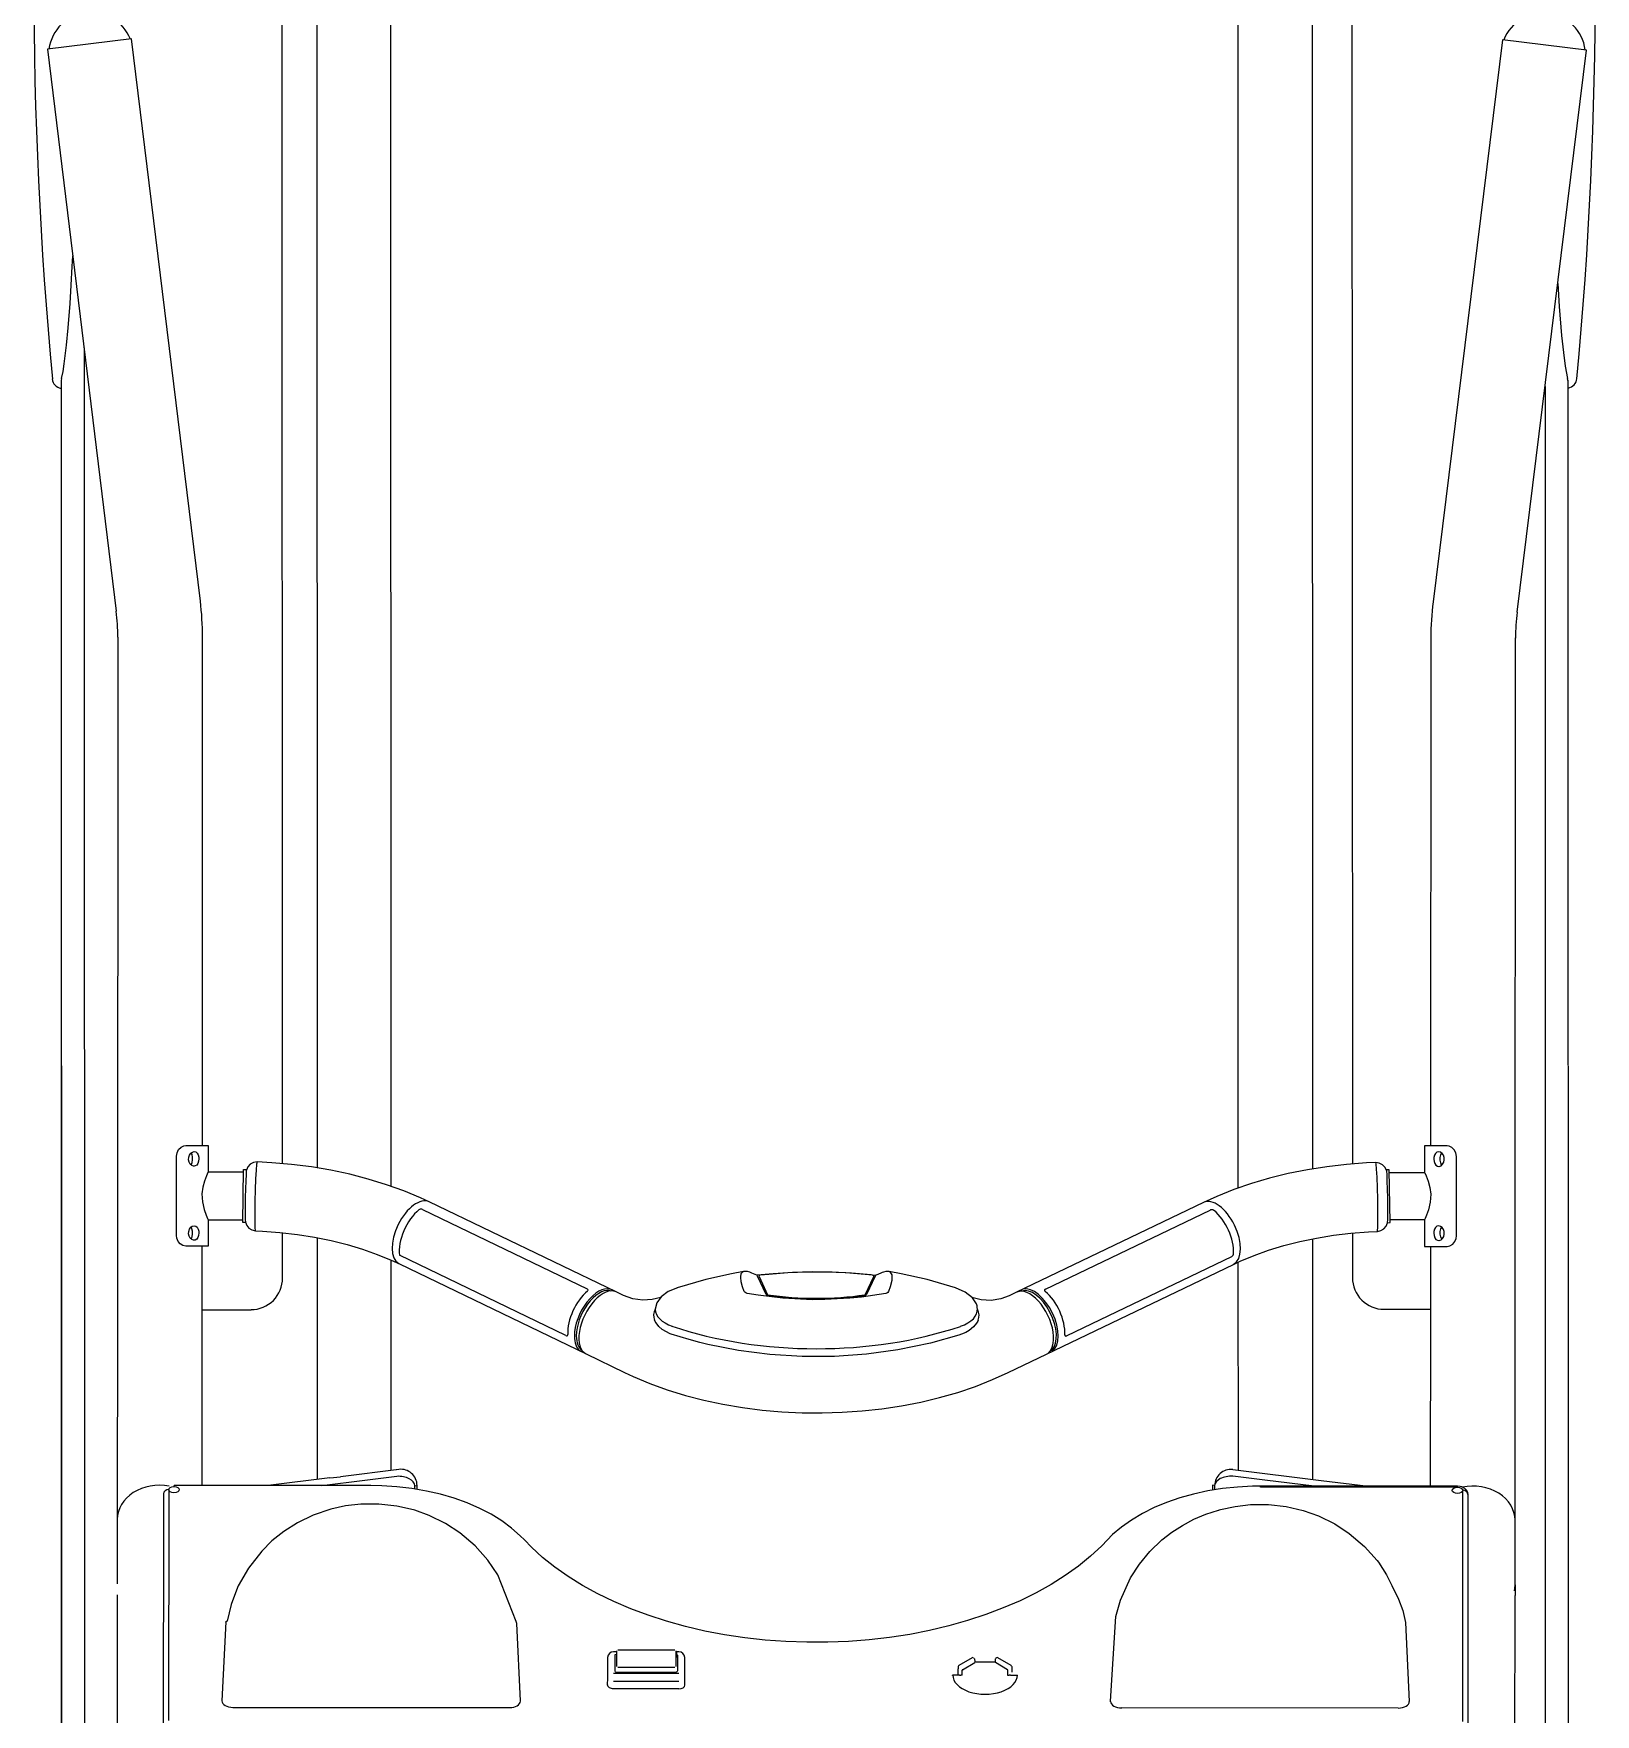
# Model space of a CAD drawing. Header units: millimetres. Extents: x 526420 to 928802, y 401925 to 509768.
# Drawn here: x 893788 to 894725, y 417491 to 418498 of the extents above; entities that cross this region are included whole.
import ezdxf

# ---------------------------------------------------------------- set-up
doc = ezdxf.new("R2010")
doc.units = ezdxf.units.MM
doc.header["$LTSCALE"] = 3000
doc.header["$MEASUREMENT"] = 0
doc.layers.get('0').update_dxf_attribs({"linetype": 'CONTINUOUS'})

msp = doc.modelspace()

# ---------------------------------------------------------------- linework, layer by layer
at = {"color": 0}
for p, q in [((894002.8, 417807.3), (894002.6, 419028.8)), ((894510.8, 417806.3), (894510.6, 419028.9)), ((893958.1, 419012.1), (893958.4, 417818.4)), ((894555, 419012.2), (894555.3, 417817.7)), ((893937.7, 417821), (893937.5, 418770)), ((894578.9, 418770.2), (894579.3, 417820.7)), ((893847.2, 418495.3), (893796.8, 418489.1)), ((893888.4, 418158.2), (893847.2, 418495.3)), ((894669.2, 418494.8), (894627.7, 418157.8)), ((894719.7, 418488.6), (894669.2, 418494.8)), ((893796.8, 418489.1), (893838, 418152.1)), ((894678.1, 418151.6), (894719.7, 418488.6)), ((893811.6, 418358.8), (893812, 418365.3)), ((893811, 418347.7), (893811.6, 418358.8)), ((893810.3, 418336.7), (893811, 418347.7)), ((894702.4, 418348.7), (894703.3, 418334.8)), ((893809.2, 418322.1), (893810.3, 418336.7)), ((894703.3, 418334.8), (894704.7, 418317.4)), ((893808.2, 418311.7), (893809.2, 418322.1)), ((894704.7, 418317.4), (894705.8, 418307.3)), ((893806.8, 418300.5), (893808.2, 418311.7)), ((893818.7, 418310), (893819, 417005.5)), ((894705.8, 418307.3), (894706.9, 418299)), ((893805.2, 418291.6), (893806.1, 418295.8)), ((893806.1, 418295.8), (893806.8, 418300.5)), ((894706.9, 418299), (894708.3, 418291.7)), ((893805.2, 418291.6), (893804.9, 418290.5)), ((893804.9, 418290.5), (893805.2, 417005.5)), ((893804.9, 418290.5), (893804.9, 418289.9)), ((893804.9, 418290.2), (893805.1, 417005.5)), ((894694.8, 418286.8), (894695, 417005.7)), ((894708.5, 418290.7), (894708.3, 418291.7)), ((894708.5, 418290.7), (894708.8, 417005.7)), ((894708.6, 418290.1), (894708.5, 418290.7)), ((894708.9, 417005.7), (894708.6, 418290.4)), ((893838.9, 418136.6), (893838.7, 417730.2)), ((893889.6, 417831.8), (893889.7, 418136.6)), ((894626.3, 418136.1), (894626.2, 417831.6)), ((894676.9, 417729.7), (894677.1, 418136.1)), ((893874.4, 417827.5), (893875.3, 417829.4)), ((893875.3, 417829.4), (893876.8, 417830.8)), ((893876.8, 417830.8), (893878.4, 417831.6)), ((893878.4, 417831.6), (893879.6, 417831.8)), ((893879.6, 417831.8), (893893.1, 417831.8)), ((893893.1, 417831.8), (893893.1, 417815.9)), ((894636, 417831.6), (894622.5, 417831.6)), ((894622.5, 417831.6), (894622.5, 417815.7)), ((894637.2, 417831.5), (894636, 417831.6)), ((894638.9, 417830.6), (894637.2, 417831.5)), ((894640.3, 417829.2), (894638.9, 417830.6)), ((894641.2, 417827.4), (894640.3, 417829.2)), ((893874, 417777.8), (893874.1, 417825.4)), ((893874.1, 417825.4), (893874.4, 417827.5)), ((893881.3, 417823.3), (893881.4, 417824.8)), ((893881.7, 417821.9), (893881.3, 417823.3)), ((893881.4, 417824.8), (893881.8, 417826.1)), ((893882.3, 417820.7), (893881.7, 417821.9)), ((893881.8, 417826.1), (893882.6, 417827.2)), ((893883.3, 417819.9), (893882.3, 417820.7)), ((893882.6, 417827.2), (893883.6, 417827.9)), ((893883.4, 417826.4), (893882.9, 417827.4)), ((893882.9, 417820.3), (893883.5, 417821.6)), ((893882.9, 417820.2), (893882.9, 417820.3)), ((893884.3, 417819.5), (893883.3, 417819.9)), ((893883.7, 417824.8), (893883.4, 417826.4)), ((893883.5, 417821.6), (893883.7, 417823.2)), ((893883.6, 417827.9), (893884.6, 417828.2)), ((893883.7, 417823.2), (893883.7, 417824.8)), ((893884.6, 417819.5), (893884.3, 417819.5)), ((893884.6, 417828.2), (893884.6, 417828.2)), ((893884.6, 417828.2), (893885.6, 417828)), ((893885.3, 417819.6), (893884.6, 417819.5)), ((893886.2, 417820.1), (893885.3, 417819.6)), ((893885.6, 417828), (893886.4, 417827.3)), ((893886.9, 417821.1), (893886.2, 417820.1)), ((893886.4, 417827.3), (893887.1, 417826.2)), ((893887.3, 417822.4), (893886.9, 417821.1)), ((893887.1, 417826.2), (893887.4, 417824.8)), ((893887.5, 417823.8), (893887.3, 417822.4)), ((893887.4, 417824.8), (893887.5, 417823.8)), ((893916.8, 417819.1), (893916, 417817.1)), ((893918.3, 417820.7), (893916.8, 417819.1)), ((893920.3, 417821.7), (893918.3, 417820.7)), ((893922.4, 417822), (893920.3, 417821.7)), ((893922.1, 417820.6), (893921.8, 417817.1)), ((893922.4, 417822), (893922.1, 417820.6)), ((893931.2, 417821.5), (893922.4, 417822)), ((893943.1, 417820.5), (893931.2, 417821.5)), ((893955, 417819), (893943.1, 417820.5)), ((893966.6, 417817), (893955, 417819)), ((894564, 417819.1), (894552.3, 417817.2)), ((894575.8, 417820.5), (894564, 417819.1)), ((894587.8, 417821.4), (894575.8, 417820.5)), ((894593.3, 417821.6), (894587.8, 417821.4)), ((894595.4, 417821.3), (894593.3, 417821.6)), ((894593.5, 417820.8), (894593.3, 417821.6)), ((894593.8, 417817.7), (894593.5, 417820.8)), ((894597.4, 417820.3), (894595.4, 417821.3)), ((894598.9, 417818.7), (894597.4, 417820.3)), ((894599.7, 417816.8), (894598.9, 417818.7)), ((894628.2, 417824.7), (894628.1, 417823.7)), ((894628.1, 417823.7), (894628.3, 417822.2)), ((894628.6, 417826), (894628.2, 417824.7)), ((894628.3, 417822.2), (894628.7, 417821)), ((894629.2, 417827.1), (894628.6, 417826)), ((894628.7, 417821), (894629.4, 417820)), ((894630, 417827.8), (894629.2, 417827.1)), ((894629.4, 417820), (894630.3, 417819.4)), ((894631, 417828), (894630, 417827.8)), ((894630.3, 417819.4), (894631, 417819.3)), ((894632.1, 417827.8), (894631, 417828)), ((894631, 417828), (894631, 417828)), ((894631, 417819.3), (894631.3, 417819.3)), ((894631.3, 417819.3), (894632.4, 417819.7)), ((894631.9, 417824.7), (894632.3, 417826.2)), ((894631.9, 417823.1), (894631.9, 417824.7)), ((894632.2, 417821.4), (894631.9, 417823.1)), ((894633, 417827.1), (894632.1, 417827.8)), ((894632.7, 417820.1), (894632.2, 417821.4)), ((894632.3, 417826.2), (894632.8, 417827.3)), ((894632.4, 417819.7), (894633.3, 417820.6)), ((894632.8, 417820.1), (894632.7, 417820.1)), ((894633.8, 417826), (894633, 417827.1)), ((894633.3, 417820.6), (894634, 417821.8)), ((894634.2, 417824.6), (894633.8, 417826)), ((894634, 417821.8), (894634.3, 417823.2)), ((894634.3, 417823.2), (894634.2, 417824.6)), ((894641.6, 417825.3), (894641.2, 417827.4)), ((894641.6, 417777.6), (894641.6, 417825.3)), ((893890.9, 417810.5), (893889.9, 417806.9)), ((893892.1, 417813.7), (893890.9, 417810.5)), ((893892.9, 417815.6), (893892.1, 417813.7)), ((893893.1, 417815.9), (893892.9, 417815.6)), ((893914.3, 417815.9), (893893.1, 417815.9)), ((893913.8, 417785.7), (893914.3, 417817.4)), ((893914.3, 417817.4), (893916, 417817.4)), ((893915.6, 417810.7), (893915.4, 417805.9)), ((893915.8, 417814.4), (893915.6, 417810.7)), ((893915.9, 417816.8), (893915.8, 417814.4)), ((893916, 417817.4), (893915.9, 417816.8)), ((893921.5, 417811.8), (893921.3, 417805.3)), ((893921.8, 417817.1), (893921.5, 417811.8)), ((893978, 417814.6), (893966.6, 417817)), ((893989.1, 417811.7), (893978, 417814.6)), ((894000, 417808.3), (893989.1, 417811.7)), ((894518.7, 417809), (894508.1, 417805.4)), ((894529.6, 417812.2), (894518.7, 417809)), ((894540.8, 417815), (894529.6, 417812.2)), ((894552.3, 417817.2), (894540.8, 417815)), ((894594.1, 417812.8), (894593.8, 417817.7)), ((894594.3, 417806.5), (894594.1, 417812.8)), ((894601.3, 417817.3), (894599.6, 417817.3)), ((894599.6, 417817.3), (894599.7, 417816.6)), ((894599.7, 417816.6), (894599.9, 417814.3)), ((894599.9, 417814.3), (894600, 417810.5)), ((894600, 417810.5), (894600.2, 417805.7)), ((894601.9, 417785.6), (894601.3, 417817.3)), ((894601.3, 417815.7), (894622.5, 417815.7)), ((894622.5, 417815.7), (894622.7, 417815.4)), ((894622.7, 417815.4), (894623.5, 417813.6)), ((894623.5, 417813.6), (894624.8, 417810.4)), ((894624.8, 417810.4), (894625.8, 417806.7)), ((893889.9, 417806.9), (893889.3, 417802.8)), ((893889.3, 417802.8), (893889.6, 417798)), ((893915.4, 417805.9), (893915.3, 417800.6)), ((893915.3, 417800.6), (893915.3, 417795.4)), ((893921.3, 417805.3), (893921.1, 417798.4)), ((894010.4, 417804.6), (894000, 417808.3)), ((894020.5, 417800.4), (894010.4, 417804.6)), ((894025.7, 417798), (894020.5, 417800.4)), ((894497.9, 417801.3), (894490, 417797.7)), ((894508.1, 417805.4), (894497.9, 417801.3)), ((894594.5, 417799.6), (894594.3, 417806.5)), ((894594.6, 417792.9), (894594.5, 417799.6)), ((894600.2, 417805.7), (894600.3, 417800.4)), ((894600.3, 417800.4), (894600.4, 417795.2)), ((894625.8, 417806.7), (894626.3, 417802.6)), ((894626.3, 417802.6), (894626, 417797.9)), ((893889.6, 417798), (893890.6, 417793.5)), ((893890.6, 417793.5), (893891.8, 417790.1)), ((893891.8, 417790.1), (893892.7, 417788.1)), ((893915.3, 417795.4), (893915.3, 417790.9)), ((893915.3, 417790.9), (893915.3, 417787.6)), ((893921.1, 417798.4), (893921, 417791.8)), ((893921, 417791.8), (893921, 417786.3)), ((894019.8, 417793.4), (894019.4, 417793.2)), ((894020.2, 417793.6), (894019.8, 417793.4)), ((894020.8, 417793.6), (894020.2, 417793.6)), ((894021.3, 417793.6), (894020.8, 417793.6)), ((894021.7, 417793.4), (894021.3, 417793.6)), ((894021.7, 417793.4), (894120.4, 417745.9)), ((894137.7, 417744), (894025.7, 417798)), ((894490, 417797.7), (894377.9, 417743.8)), ((894395.3, 417745.7), (894494, 417793.1)), ((894494.2, 417793.2), (894494, 417793.1)), ((894494.7, 417793.3), (894494.2, 417793.2)), ((894495.3, 417793.3), (894494.7, 417793.3)), ((894495.8, 417793.2), (894495.3, 417793.3)), ((894496.2, 417792.9), (894495.8, 417793.2)), ((894594.6, 417787.1), (894594.6, 417792.9)), ((894600.4, 417790.7), (894600.3, 417787.4)), ((894600.4, 417795.2), (894600.4, 417790.7)), ((894623.8, 417790), (894622.9, 417788)), ((894625, 417793.3), (894623.8, 417790)), ((894626, 417797.9), (894625, 417793.3)), ((893881.3, 417778.9), (893881.4, 417780.3)), ((893881.6, 417777.5), (893881.3, 417778.9)), ((893881.4, 417780.3), (893881.8, 417781.7)), ((893881.8, 417781.7), (893882.6, 417782.8)), ((893882.6, 417782.8), (893883.5, 417783.5)), ((893883.3, 417781.9), (893882.8, 417783)), ((893883.7, 417780.4), (893883.3, 417781.9)), ((893883.4, 417777.1), (893883.7, 417778.8)), ((893883.5, 417783.5), (893884.6, 417783.7)), ((893883.7, 417778.8), (893883.7, 417780.4)), ((893884.6, 417783.7), (893884.6, 417783.7)), ((893884.6, 417783.7), (893885.6, 417783.5)), ((893885.6, 417783.5), (893886.4, 417782.8)), ((893886.4, 417782.8), (893887, 417781.7)), ((893887, 417781.7), (893887.4, 417780.4)), ((893887.5, 417779.4), (893887.3, 417777.9)), ((893887.4, 417780.4), (893887.5, 417779.4)), ((893892.7, 417788.1), (893893.1, 417787.3)), ((893893.1, 417787.3), (893913.8, 417787.3)), ((893893.1, 417787.3), (893893.1, 417771.4)), ((893893.1, 417787.3), (893893.1, 417787.3)), ((893915.4, 417785.7), (893913.8, 417785.7)), ((893915.3, 417787.6), (893915.4, 417785.7)), ((893915.4, 417785.9), (893915.4, 417785.8)), ((893915.4, 417785.8), (893916.2, 417783.9)), ((893916.2, 417783.9), (893917.5, 417782.3)), ((893917.5, 417782.3), (893919.3, 417781.2)), ((893919.3, 417781.2), (893921.4, 417780.7)), ((893921, 417786.3), (893921.1, 417782.5)), ((893921.1, 417782.5), (893921.3, 417780.8)), ((893921.3, 417780.8), (893921.4, 417780.7)), ((893921.4, 417780.7), (893925.6, 417780.5)), ((893925.6, 417780.5), (893936.1, 417779.7)), ((893936.1, 417779.7), (893946.6, 417778.5)), ((893937.7, 417752.3), (893937.7, 417779.5)), ((893946.6, 417778.5), (893956.8, 417776.8)), ((894567.9, 417778), (894578.3, 417779.2)), ((894578.3, 417779.2), (894588.9, 417780.1)), ((894579.3, 417779.3), (894579.3, 417752.5)), ((894588.9, 417780.1), (894594.3, 417780.3)), ((894594.3, 417780.3), (894596.3, 417780.8)), ((894594.3, 417780.4), (894594.4, 417780.6)), ((894594.4, 417780.6), (894594.6, 417782.8)), ((894594.6, 417782.8), (894594.6, 417787.1)), ((894596.3, 417780.8), (894598.1, 417781.9)), ((894598.1, 417781.9), (894599.5, 417783.5)), ((894599.5, 417783.5), (894600.3, 417785.5)), ((894600.3, 417787.4), (894600.2, 417785.5)), ((894600.2, 417785.7), (894600.2, 417785.6)), ((894600.2, 417785.5), (894601.9, 417785.6)), ((894622.5, 417787.2), (894601.8, 417787.2)), ((894622.9, 417788), (894622.5, 417787.2)), ((894622.5, 417787.2), (894622.5, 417771.3)), ((894622.5, 417787.2), (894622.5, 417787.2)), ((894628.2, 417780.2), (894628.1, 417779.2)), ((894628.1, 417779.2), (894628.3, 417777.8)), ((894628.6, 417781.6), (894628.2, 417780.2)), ((894629.2, 417782.7), (894628.6, 417781.6)), ((894630, 417783.4), (894629.2, 417782.7)), ((894631, 417783.6), (894630, 417783.4)), ((894632.1, 417783.3), (894631, 417783.6)), ((894631, 417783.6), (894631, 417783.6)), ((894631.9, 417780.2), (894632.3, 417781.8)), ((894631.9, 417778.6), (894631.9, 417780.2)), ((894632.2, 417777), (894631.9, 417778.6)), ((894633, 417782.6), (894632.1, 417783.3)), ((894632.3, 417781.8), (894632.8, 417782.8)), ((894633.8, 417781.5), (894633, 417782.6)), ((894634.2, 417780.2), (894633.8, 417781.5)), ((894634, 417777.3), (894634.3, 417778.7)), ((894634.3, 417778.7), (894634.2, 417780.2)), ((893874.2, 417776.3), (893874, 417777.8)), ((893875, 417774.3), (893874.2, 417776.3)), ((893876.2, 417772.8), (893875, 417774.3)), ((893877.9, 417771.8), (893876.2, 417772.8)), ((893879.6, 417771.4), (893877.9, 417771.8)), ((893893.1, 417771.4), (893879.6, 417771.4)), ((893882.3, 417776.3), (893881.6, 417777.5)), ((893883.2, 417775.4), (893882.3, 417776.3)), ((893882.8, 417775.8), (893883.4, 417777.1)), ((893882.8, 417775.8), (893882.8, 417775.8)), ((893884.3, 417775), (893883.2, 417775.4)), ((893884.6, 417775), (893884.3, 417775)), ((893885.3, 417775.1), (893884.6, 417775)), ((893886.2, 417775.7), (893885.3, 417775.1)), ((893886.9, 417776.7), (893886.2, 417775.7)), ((893887.3, 417777.9), (893886.9, 417776.7)), ((893889.5, 417730.2), (893889.5, 417771.4)), ((893956.8, 417776.8), (893966.8, 417774.8)), ((893958.4, 417776.5), (893958.4, 417631.5)), ((893966.8, 417774.8), (893976.4, 417772.4)), ((893976.4, 417772.4), (893985.6, 417769.6)), ((893985.6, 417769.6), (893994.5, 417766.5)), ((894520.3, 417765.8), (894529, 417769)), ((894529, 417769), (894538.2, 417771.8)), ((894538.2, 417771.8), (894547.8, 417774.2)), ((894547.8, 417774.2), (894557.7, 417776.3)), ((894555.3, 417775.8), (894555.3, 417631.7)), ((894557.7, 417776.3), (894567.9, 417778)), ((894622.5, 417771.3), (894636, 417771.3)), ((894626.1, 417771), (894626.1, 417729.7)), ((894628.3, 417777.8), (894628.7, 417776.5)), ((894628.7, 417776.5), (894629.4, 417775.5)), ((894629.4, 417775.5), (894630.3, 417775)), ((894630.3, 417775), (894631, 417774.9)), ((894631, 417774.9), (894631.3, 417774.9)), ((894631.3, 417774.9), (894632.4, 417775.3)), ((894632.8, 417775.7), (894632.2, 417777)), ((894632.4, 417775.3), (894633.3, 417776.1)), ((894632.8, 417775.6), (894632.8, 417775.7)), ((894633.3, 417776.1), (894634, 417777.3)), ((894636, 417771.3), (894637.7, 417771.6)), ((894637.7, 417771.6), (894639.4, 417772.6)), ((894639.4, 417772.6), (894640.6, 417774.2)), ((894640.6, 417774.2), (894641.4, 417776.1)), ((894641.4, 417776.1), (894641.6, 417777.6)), ((893994.5, 417766.5), (894002.8, 417763.1)), ((894002.9, 417637), (894002.8, 417763.1)), ((894002.8, 417763.1), (894007.8, 417760.8)), ((894107.6, 417717.8), (894007.8, 417766)), ((894007.8, 417760.8), (894119.8, 417706.8)), ((894395.8, 417706.6), (894507.9, 417760.5)), ((894506.7, 417765.1), (894408, 417717.7)), ((894506.7, 417765.1), (894507.1, 417765.4)), ((894507.1, 417765.4), (894507.4, 417765.7)), ((894507.4, 417765.7), (894507.7, 417766.1)), ((894507.7, 417766.1), (894507.9, 417766.6)), ((894507.9, 417766.6), (894508, 417767)), ((894507.9, 417760.5), (894512, 417762.4)), ((894510.9, 417637.1), (894510.8, 417761.9)), ((894512, 417762.4), (894520.3, 417765.8)), ((894191.5, 417751.5), (894174.4, 417746.5)), ((894206.9, 417754.9), (894191.5, 417751.5)), ((894214.2, 417756.2), (894206.9, 417754.9)), ((894212.5, 417752.8), (894212.8, 417755)), ((894212.8, 417750), (894212.5, 417752.8)), ((894212.8, 417755), (894213.7, 417756)), ((894213.6, 417747), (894212.8, 417750)), ((894213.7, 417756), (894214.2, 417756.2)), ((894216.6, 417756.2), (894214.2, 417756.2)), ((894217.9, 417755.8), (894216.6, 417756.2)), ((894219.1, 417755.3), (894217.9, 417755.8)), ((894222.1, 417754), (894219.1, 417755.3)), ((894231.9, 417754.9), (894222.3, 417754)), ((894222.6, 417753.4), (894222.5, 417753.5)), ((894227.7, 417742.4), (894222.6, 417753.4)), ((894223.5, 417753.7), (894223.4, 417753.5)), ((894223.4, 417753.5), (894223.5, 417753.3)), ((894223.8, 417753.9), (894223.5, 417753.7)), ((894223.5, 417753.3), (894228.6, 417742.3)), ((894223.9, 417754), (894223.8, 417753.9)), ((894224.2, 417754), (894223.9, 417754)), ((894229.3, 417754.5), (894224.2, 417754)), ((894240.8, 417755.4), (894229.3, 417754.5)), ((894243.6, 417755.7), (894231.9, 417754.9)), ((894252.3, 417755.9), (894240.8, 417755.4)), ((894255.4, 417756), (894243.6, 417755.7)), ((894263.9, 417755.8), (894252.3, 417755.9)), ((894267.2, 417755.9), (894255.4, 417756)), ((894275.5, 417755.4), (894263.9, 417755.8)), ((894278.9, 417755.3), (894267.2, 417755.9)), ((894287, 417754.4), (894275.5, 417755.4)), ((894290.6, 417754.2), (894278.9, 417755.3)), ((894291.4, 417754), (894287, 417754.4)), ((894287, 417742.3), (894292.2, 417753.3)), ((894293, 417753.4), (894287.9, 417742.4)), ((894291.4, 417754.1), (894290.6, 417754.2)), ((894293.3, 417753.9), (894291.4, 417754.1)), ((894291.8, 417753.9), (894291.4, 417754)), ((894292.1, 417753.7), (894291.8, 417753.9)), ((894292.2, 417753.5), (894292.1, 417753.7)), ((894292.2, 417753.3), (894292.2, 417753.5)), ((894293.1, 417753.5), (894293, 417753.4)), ((894293.1, 417753.5), (894293.1, 417753.5)), ((894296.5, 417755.2), (894293.6, 417754)), ((894297.3, 417755.6), (894296.5, 417755.2)), ((894298.1, 417755.9), (894297.3, 417755.6)), ((894299.5, 417756.2), (894298.1, 417755.9)), ((894301.4, 417756.2), (894299.5, 417756.2)), ((894308.7, 417754.9), (894301.4, 417756.2)), ((894301.8, 417756), (894303, 417754.2)), ((894303, 417750.9), (894302, 417747)), ((894303, 417754.2), (894303, 417750.9)), ((894324.2, 417751.4), (894308.7, 417754.9)), ((894341.2, 417746.4), (894324.2, 417751.4)), ((894120.6, 417745.7), (894120.4, 417745.9)), ((894120.5, 417744.5), (894120.8, 417744.8)), ((894120.8, 417745.5), (894120.6, 417745.7)), ((894120.9, 417745.1), (894120.8, 417745.5)), ((894120.8, 417744.8), (894120.9, 417745.1)), ((894142.1, 417741.8), (894137.7, 417744)), ((894147.8, 417739.8), (894142.1, 417741.8)), ((894153.7, 417739), (894147.8, 417739.8)), ((894159.4, 417739.4), (894153.7, 417739)), ((894164.6, 417740.7), (894159.4, 417739.4)), ((894164.8, 417741.1), (894162.1, 417737.5)), ((894169, 417744.2), (894164.8, 417741.1)), ((894174.5, 417746.5), (894169, 417744.2)), ((894214.6, 417744.2), (894213.6, 417747)), ((894213.6, 417747), (894213.6, 417747)), ((894213.6, 417747), (894213.6, 417747)), ((894214.9, 417743.8), (894214.6, 417744.2)), ((894215.5, 417743.4), (894214.9, 417743.8)), ((894216.3, 417743.1), (894215.5, 417743.4)), ((894222.9, 417742), (894216.3, 417743.1)), ((894237.7, 417740.2), (894222.9, 417742)), ((894255.4, 417739.3), (894237.7, 417740.2)), ((894237.7, 417740.2), (894237.7, 417740.2)), ((894237.7, 417740.2), (894237.7, 417740.2)), ((894262.9, 417739.4), (894255.4, 417739.3)), ((894277.9, 417740.2), (894262.9, 417739.4)), ((894284.8, 417740.9), (894277.9, 417740.2)), ((894277.9, 417740.2), (894277.9, 417740.2)), ((894277.9, 417740.2), (894277.9, 417740.2)), ((894299.4, 417743.1), (894284.8, 417740.9)), ((894300.1, 417743.3), (894299.4, 417743.1)), ((894300.7, 417743.7), (894300.1, 417743.3)), ((894301, 417744.2), (894300.7, 417743.7)), ((894302, 417747), (894301, 417744.2)), ((894302, 417747), (894302, 417747)), ((894302, 417747), (894302, 417747)), ((894347.1, 417743.8), (894341.2, 417746.4)), ((894351.4, 417740.4), (894347.1, 417743.8)), ((894356.7, 417739.2), (894351, 417740.6)), ((894353.8, 417736.8), (894351.4, 417740.4)), ((894362.7, 417738.9), (894356.7, 417739.2)), ((894368.4, 417739.8), (894362.7, 417738.9)), ((894373.5, 417741.7), (894368.4, 417739.8)), ((894377.9, 417743.8), (894373.5, 417741.7)), ((894394.9, 417745.5), (894394.7, 417745.2)), ((894394.7, 417745.2), (894394.7, 417744.9)), ((894394.7, 417744.9), (894394.9, 417744.5)), ((894395.3, 417745.7), (894394.9, 417745.5)), ((894394.9, 417744.5), (894395, 417744.4)), ((894395, 417744.4), (894395.1, 417744.3)), ((893838.7, 417730.2), (893838.6, 417607.7)), ((893889.4, 417627.9), (893889.5, 417730.2)), ((893889.5, 417733.3), (893918.8, 417733.3)), ((894162.1, 417737.5), (894161.2, 417733.6)), ((894354.2, 417735.6), (894353.8, 417736.8)), ((894354.3, 417734.9), (894354.2, 417735.6)), ((894354.4, 417733.5), (894354.3, 417734.9)), ((894598.2, 417733.6), (894626.1, 417733.6)), ((894626.1, 417729.7), (894626, 417627.5)), ((894676.8, 417607.2), (894676.9, 417729.7)), ((894108.6, 417717.9), (894108.7, 417718.2)), ((894108.7, 417718.2), (894108.7, 417718.5)), ((894161.2, 417726.2), (894160.8, 417727.2)), ((894161.7, 417725.4), (894161.2, 417726.2)), ((894163.4, 417723.2), (894161.7, 417725.4)), ((894165.3, 417721.5), (894163.4, 417723.2)), ((894170.1, 417718.9), (894165.3, 417721.5)), ((894170.7, 417718.7), (894170.1, 417718.9)), ((894181.5, 417715.4), (894170.7, 417718.7)), ((894343.2, 417718), (894326.3, 417713.2)), ((894344.9, 417718.6), (894343.2, 417718)), ((894347.5, 417719.7), (894344.9, 417718.6)), ((894349.5, 417720.8), (894347.5, 417719.7)), ((894352.1, 417723), (894349.5, 417720.8)), ((894353.8, 417725.2), (894352.1, 417723)), ((894354.6, 417726.5), (894353.8, 417725.2)), ((894354.8, 417727.1), (894354.6, 417726.5)), ((894406.9, 417718.3), (894406.9, 417717.9)), ((894107.6, 417717.8), (894108, 417717.7)), ((894108, 417717.7), (894108.3, 417717.7)), ((894108.3, 417717.7), (894108.6, 417717.9)), ((894187.9, 417713.6), (894181.5, 417715.4)), ((894192.8, 417712.5), (894187.9, 417713.6)), ((894211.1, 417708.9), (894192.8, 417712.5)), ((894230, 417706.5), (894211.1, 417708.9)), ((894306.7, 417709.2), (894287.9, 417706.6)), ((894326.3, 417713.2), (894306.7, 417709.2)), ((894406.9, 417717.9), (894407.1, 417717.7)), ((894407.1, 417717.7), (894407.4, 417717.5)), ((894407.4, 417717.5), (894407.7, 417717.6)), ((894407.7, 417717.6), (894408, 417717.7)), ((894119.8, 417706.8), (894142.7, 417695.7)), ((894249.2, 417705.3), (894230, 417706.5)), ((894268.6, 417705.3), (894249.2, 417705.3)), ((894287.9, 417706.6), (894268.6, 417705.3)), ((894372.9, 417695.6), (894395.8, 417706.6)), ((894142.7, 417695.7), (894147.9, 417693.3)), ((894147.9, 417693.3), (894158, 417689.1)), ((894158, 417689.1), (894168.4, 417685.4)), ((894353.2, 417687.4), (894363.5, 417691.4)), ((894363.5, 417691.4), (894372.9, 417695.6)), ((894168.4, 417685.4), (894179.3, 417682)), ((894179.3, 417682), (894190.4, 417679.2)), ((894190.4, 417679.2), (894201.8, 417676.7)), ((894308.9, 417675.8), (894320.4, 417678)), ((894320.4, 417678), (894331.6, 417680.7)), ((894331.6, 417680.7), (894342.6, 417683.8)), ((894342.6, 417683.8), (894353.2, 417687.4)), ((894201.8, 417676.7), (894213.5, 417674.7)), ((894213.5, 417674.7), (894225.3, 417673.2)), ((894225.3, 417673.2), (894237.2, 417672.2)), ((894237.2, 417672.2), (894249.2, 417671.6)), ((894249.2, 417671.6), (894261.3, 417671.5)), ((894261.3, 417671.5), (894273.3, 417671.9)), ((894273.3, 417671.9), (894285.3, 417672.7)), ((894285.3, 417672.7), (894297.1, 417674)), ((894297.1, 417674), (894308.9, 417675.8)), ((894007.5, 417637.6), (893972.4, 417633.2)), ((894007.5, 417637.6), (894006.3, 417637.4)), ((894507.5, 417637.5), (894560.6, 417631)), ((893872.6, 417627.3), (893872.6, 417628)), ((893990.7, 417627.9), (893872.6, 417628)), ((893966, 417632.5), (893929.1, 417627.9)), ((893961.3, 417627.9), (893987.1, 417631.1)), ((893966, 417632.5), (893972.4, 417633.2)), ((893966, 417632.5), (893966, 417632.5)), ((893987.1, 417631.1), (894006.3, 417633.5)), ((893997.2, 417627.8), (893990.7, 417627.9)), ((894006.3, 417627.2), (893997.2, 417627.8)), ((894017, 417625.9), (894017.1, 417627.8)), ((894017.1, 417627.8), (894018.3, 417628)), ((894018.3, 417628), (894018.3, 417625.6)), ((894496.7, 417627.9), (894495.4, 417628.1)), ((894495.4, 417628.1), (894495.4, 417625.1)), ((894496.8, 417625.4), (894496.7, 417627.9)), ((894526.7, 417631.2), (894507.5, 417633.6)), ((894519.3, 417627.5), (894510.3, 417627)), ((894524.1, 417627.6), (894519.3, 417627.5)), ((894524.1, 417627), (894524.1, 417627.6)), ((894642.3, 417627.5), (894524.1, 417627.6)), ((894556.3, 417627.6), (894526.7, 417631.2)), ((894560.6, 417631), (894588.9, 417627.5)), ((894642.3, 417626.9), (894642.3, 417627.5)), ((894643.8, 417627.4), (894642.3, 417627.5)), ((894644.8, 417627.1), (894643.8, 417627.4)), ((893866.2, 417623), (893866, 417357.1)), ((893869.4, 417625.5), (893869.3, 417487)), ((894015.2, 417626.1), (894006.3, 417627.2)), ((894024, 417624.6), (894015.2, 417626.1)), ((894032.5, 417622.7), (894024, 417624.6)), ((894040.7, 417620.3), (894032.5, 417622.7)), ((894048.5, 417617.5), (894040.7, 417620.3)), ((894055.9, 417614.2), (894048.5, 417617.5)), ((894467.8, 417617.8), (894460.3, 417614.7)), ((894475.7, 417620.5), (894467.8, 417617.8)), ((894484, 417622.8), (894475.7, 417620.5)), ((894492.5, 417624.7), (894484, 417622.8)), ((894501.3, 417626.1), (894492.5, 417624.7)), ((894510.3, 417627), (894501.3, 417626.1)), ((894642.3, 417626.9), (894524.1, 417627)), ((894646.7, 417626.1), (894644.8, 417627.1)), ((894645.4, 417486.5), (894645.5, 417625)), ((894647.8, 417625), (894646.7, 417626.1)), ((894648.3, 417624.1), (894647.8, 417625)), ((894648.5, 417623.6), (894648.3, 417624.1)), ((894648.4, 417622.9), (894648.5, 417356.9)), ((894648.6, 417622.7), (894648.5, 417623.6)), ((894648.7, 417621), (894648.6, 417622.7)), ((894648.7, 417620.9), (894648.6, 417622.6)), ((893838.6, 417607.7), (893838.6, 417568.9)), ((893956.1, 417610.2), (893946.6, 417605.6)), ((893966.7, 417613.8), (893956.1, 417610.2)), ((893975.5, 417615.7), (893966.7, 417613.8)), ((893984.7, 417616.8), (893975.5, 417615.7)), ((893995.5, 417616.8), (893984.7, 417616.8)), ((894006.2, 417615.6), (893995.5, 417616.8)), ((894016.3, 417613.3), (894006.2, 417615.6)), ((894017, 417613.1), (894016.3, 417613.3)), ((894025.6, 417610), (894017, 417613.1)), ((894035.4, 417605.2), (894025.6, 417610)), ((894062.8, 417610.7), (894055.9, 417614.2)), ((894069.2, 417606.7), (894062.8, 417610.7)), ((894446.8, 417607.2), (894440.8, 417603)), ((894453.3, 417611.1), (894446.8, 417607.2)), ((894460.3, 417614.7), (894453.3, 417611.1)), ((894477.3, 417604), (894484.1, 417607.7)), ((894484.1, 417607.7), (894491.3, 417610.7)), ((894491.3, 417610.7), (894498.9, 417613.1)), ((894498.9, 417613.1), (894499.4, 417613.2)), ((894499.4, 417613.3), (894500.1, 417613.5)), ((894500.1, 417613.5), (894508.9, 417615.4)), ((894508.9, 417615.4), (894518.1, 417616.5)), ((894518.1, 417616.5), (894528.9, 417616.5)), ((894528.9, 417616.5), (894539.6, 417615.3)), ((894539.6, 417615.3), (894549.7, 417613)), ((894549.7, 417613), (894559, 417609.7)), ((894559, 417609.7), (894568.8, 417604.9)), ((894676.8, 417568.4), (894676.8, 417607.2)), ((893938.5, 417600.4), (893931.3, 417594.7)), ((893946.6, 417605.6), (893938.5, 417600.4)), ((894044, 417599.6), (894035.4, 417605.2)), ((894053.2, 417591.7), (894044, 417599.6)), ((894075, 417602.4), (894069.2, 417606.7)), ((894080.2, 417597.8), (894075, 417602.4)), ((894082.7, 417595.3), (894080.2, 417597.8)), ((894435.5, 417598.5), (894432.2, 417595.1)), ((894440.8, 417603), (894435.5, 417598.5)), ((894465, 417595.3), (894470.9, 417599.9)), ((894470.9, 417599.9), (894477.3, 417604)), ((894568.8, 417604.9), (894577.4, 417599.2)), ((894577.4, 417599.2), (894586.6, 417591.4)), ((893925.2, 417588.6), (893917.2, 417578.4)), ((893931.3, 417594.7), (893925.2, 417588.6)), ((894060.7, 417583.2), (894053.2, 417591.7)), ((894086.9, 417590.9), (894082.7, 417595.3)), ((894093.6, 417584.8), (894086.9, 417590.9)), ((894429, 417591.8), (894422.3, 417585.6)), ((894432.2, 417595.1), (894429, 417591.8)), ((894451.5, 417580.7), (894457.8, 417588.4)), ((894457.8, 417588.4), (894465, 417595.3)), ((894586.6, 417591.4), (894594.1, 417582.9)), ((893917.2, 417578.4), (893911.1, 417567.7)), ((894066.7, 417574.3), (894060.7, 417583.2)), ((894101, 417578.9), (894093.6, 417584.8)), ((894109, 417573.3), (894101, 417578.9)), ((894415, 417579.6), (894407.1, 417574)), ((894422.3, 417585.6), (894415, 417579.6)), ((894446.2, 417572.5), (894451.5, 417580.7)), ((894594.1, 417582.9), (894594.9, 417581.9)), ((894594.9, 417581.9), (894599.7, 417574.4)), ((893910.7, 417566.8), (893906.8, 417556.6)), ((893911.1, 417567.7), (893910.7, 417566.8)), ((894077.8, 417546.4), (894066.7, 417574.3)), ((894117.6, 417567.9), (894109, 417573.3)), ((894126.7, 417562.9), (894117.6, 417567.9)), ((894398.6, 417568.6), (894389.6, 417563.6)), ((894407.1, 417574), (894398.6, 417568.6)), ((894440.2, 417559.1), (894446.2, 417572.5)), ((894599.7, 417574.4), (894603, 417567.9)), ((894603, 417567.9), (894607, 417559.8)), ((894676.7, 417566.1), (894676.8, 417568.6)), ((894676.8, 417568.4), (894676.8, 417567.3)), ((894676.8, 417567.3), (894676.8, 417561.9)), ((893838.6, 417562.4), (893838.5, 417324.4)), ((894136.3, 417558.3), (894126.7, 417562.9)), ((894146.5, 417554), (894136.3, 417558.3)), ((894380, 417558.8), (894369.9, 417554.5)), ((894389.6, 417563.6), (894380, 417558.8)), ((894437.4, 417549.3), (894440.2, 417559.1)), ((894607, 417559.8), (894609.5, 417553)), ((894676.5, 417564.8), (894676.7, 417566.1)), ((894676.7, 417324), (894676.8, 417561.9)), ((893906.8, 417556.6), (893904.4, 417546.6)), ((894157, 417550.1), (894146.5, 417554)), ((894168, 417546.5), (894157, 417550.1)), ((894348.5, 417547), (894337.3, 417543.8)), ((894359.4, 417550.5), (894348.5, 417547)), ((894369.9, 417554.5), (894359.4, 417550.5)), ((894434.3, 417498.6), (894437.4, 417549.3)), ((894609.5, 417553), (894611.2, 417545.8)), ((893903.6, 417546.2), (893901.3, 417498.9)), ((893903.6, 417546), (893903.7, 417546.2)), ((893903.7, 417546.2), (893903.8, 417546.4)), ((893903.8, 417546.4), (893904, 417546.5)), ((893904, 417546.5), (893904.2, 417546.6)), ((893904.2, 417546.6), (893904.3, 417546.6)), ((893904.3, 417546.6), (893904.4, 417546.6)), ((894078.2, 417545.2), (894077.8, 417546.4)), ((894080.4, 417498.8), (894078.2, 417545.2)), ((894179.3, 417543.4), (894168, 417546.5)), ((894190.9, 417540.7), (894179.3, 417543.4)), ((894202.8, 417538.5), (894190.9, 417540.7)), ((894215, 417536.7), (894202.8, 417538.5)), ((894227.2, 417535.3), (894215, 417536.7)), ((894301.7, 417536.9), (894289.5, 417535.5)), ((894313.8, 417538.7), (894301.7, 417536.9)), ((894325.7, 417541), (894313.8, 417538.7)), ((894337.3, 417543.8), (894325.7, 417541)), ((894611.2, 417545.8), (894613.4, 417498.5)), ((894137.5, 417528.3), (894136.2, 417528.3)), ((894137.1, 417526.5), (894137.3, 417526.7)), ((894137.3, 417526.7), (894137.4, 417526.7)), ((894137.4, 417526.7), (894137.4, 417526.8)), ((894137.9, 417528.8), (894137.9, 417519.5)), ((894172.9, 417529.3), (894138.7, 417529.3)), ((894173.7, 417519.5), (894173.7, 417528.8)), ((894174.1, 417526.1), (894174.1, 417528.5)), ((894175.3, 417528.3), (894174.1, 417528.3)), ((894174.1, 417526.7), (894174.3, 417526.6)), ((894174.3, 417526.6), (894174.5, 417526.3)), ((894239.6, 417534.4), (894227.2, 417535.3)), ((894252.1, 417534), (894239.6, 417534.4)), ((894264.6, 417534), (894252.1, 417534)), ((894277.1, 417534.5), (894264.6, 417534)), ((894289.5, 417535.5), (894277.1, 417534.5)), ((894132.7, 417512.6), (894132.7, 417524.8)), ((894137.1, 417526.4), (894137.1, 417526.5)), ((894137.1, 417526.2), (894137.1, 417526.4)), ((894137.1, 417516.8), (894137.1, 417526.2)), ((894137.1, 417516.6), (894137.1, 417516.8)), ((894137.3, 417516.3), (894137.1, 417516.6)), ((894138.7, 417519.1), (894172.9, 417519)), ((894174.1, 417524.9), (894174.1, 417526.1)), ((894174.4, 417516.5), (894174.2, 417516.2)), ((894174.5, 417516.8), (894174.4, 417516.5)), ((894174.5, 417526.3), (894174.5, 417526.1)), ((894174.5, 417526.1), (894174.5, 417516.8)), ((894179, 417520.6), (894178.9, 417524.8)), ((894179, 417520.5), (894178.9, 417524.7)), ((894179, 417508.2), (894179, 417520.5)), ((894342.9, 417519.4), (894342.9, 417518.1)), ((894342.9, 417519.4), (894342.9, 417518.1)), ((894342.9, 417514.7), (894342.9, 417518.1)), ((894351.2, 417524.7), (894343.3, 417520)), ((894345.2, 417514.3), (894345.3, 417517.2)), ((894345.5, 417517.5), (894345.3, 417517.4)), ((894345.3, 417517.4), (894345.3, 417517.2)), ((894345.3, 417517.2), (894345.3, 417517.2)), ((894345.5, 417517.5), (894352.8, 417521.8)), ((894365.2, 417522.1), (894352.7, 417522.1)), ((894352.8, 417521.8), (894352.7, 417522.1)), ((894353, 417522.5), (894352.8, 417523.8)), ((894365.1, 417523.8), (894365, 417522.5)), ((894365.2, 417521.8), (894365.2, 417522.1)), ((894372.5, 417517.5), (894365.2, 417521.8)), ((894365.9, 417524.7), (894365.5, 417524.4)), ((894374.6, 417520), (894366.7, 417524.7)), ((894372.5, 417517.4), (894372.5, 417517.5)), ((894372.6, 417517.3), (894372.5, 417517.4)), ((894372.7, 417517.2), (894372.6, 417517.3)), ((894372.7, 417514), (894372.7, 417517.2)), ((894375, 417519.4), (894375, 417516.1)), ((894132.6, 417508.3), (894132.7, 417512.6)), ((894136.2, 417515.4), (894175.3, 417515.4)), ((894175.3, 417510.4), (894136.2, 417510.5)), ((894137.6, 417516.1), (894137.3, 417516.3)), ((894138.1, 417515.9), (894137.6, 417516.1)), ((894138.6, 417515.9), (894138.1, 417515.9)), ((894172.9, 417515.9), (894138.6, 417515.9)), ((894173.3, 417515.9), (894172.9, 417515.9)), ((894173.8, 417516), (894173.3, 417515.9)), ((894174.2, 417516.2), (894173.8, 417516)), ((894343.6, 417514.3), (894339.5, 417514.3)), ((894339.5, 417514), (894339.5, 417514.3)), ((894343.6, 417514.3), (894344.5, 417514.3)), ((894345.2, 417514.3), (894344.5, 417514.3)), ((894372.7, 417514.3), (894373.4, 417514.3)), ((894374.3, 417514.3), (894373.4, 417514.3)), ((894374.3, 417514.3), (894378.4, 417514.3)), ((894378.4, 417514), (894378.4, 417514.3)), ((894080.4, 417498.5), (894080.4, 417498.8)), ((894175.4, 417506.1), (894136.1, 417506.1)), ((894434.3, 417498.3), (894434.3, 417498.6)), ((893907.9, 417494.9), (894073.8, 417494.8)), ((894606.8, 417494.5), (894440.9, 417494.6))]:
    msp.add_line(p, q, dxfattribs=at)
for centre, radius, start, end in [((896338.1, 418530), 2549.6, 174.6536, 185.3705), ((892179.1, 418529.1), 2545.9, 354.6458, 5.3784), ((893822.8, 418485.9), 25.4, 21.4446, 172.4896), ((894693.7, 418485.4), 25.4, 7.4446, 158.4896), ((893805.9, 418292), 6.35, 185.3674, 260.3453), ((894707.6, 418292.2), 6.35, 279.6788, 354.6568), ((893711.9, 418136.7), 127, 359.9671, 6.9671), ((893711.9, 418136.7), 177.8, 359.9671, 6.9671), ((894804.1, 418136), 177.8, 172.9671, 179.9671), ((894804.1, 418136), 127, 172.9671, 179.9671), ((893918.8, 417752.3), 18.9, 269.9986, 0.0128), ((894598.2, 417752.5), 18.9, 180.0114, 270.0121), ((894136.2, 417524.7), 3.56, 89.9671, 178.7069), ((894175.3, 417524.7), 3.56, 1.2273, 89.9671), ((894343.7, 417519.4), 0.762, 120.6993, 176.1762), ((894351.6, 417524), 0.762, 59.209, 120.6993), ((894352.1, 417523.7), 0.762, 5.2348, 59.209), ((894365.8, 417523.7), 0.762, 120.7253, 174.6994), ((894366.3, 417524), 0.762, 59.235, 120.7253), ((894374.2, 417519.3), 0.762, 3.758, 59.235)]:
    msp.add_arc(centre, radius, start, end, dxfattribs=at)
for centre, major_axis, ratio, start_param, end_param in [((894016.7, 417779.4), (-9, -18.6), 0.526541, 3.141593, 6.250996), ((894498.9, 417779.1), (8.9, -18.6), 0.526541, 0.032189, 3.141593), ((894020.9, 417777.4), (-9, -18.6), 0.526541, -2.291242, -0.685539), ((894494.8, 417777.1), (-8.9, 18.6), 0.526541, -2.376032, -0.850351), ((894016.7, 417779.4), (-9, -18.6), 0.526541, -0.032189, 0), ((894498.9, 417779.1), (8.9, -18.6), 0.526541, 0, 0.032189), ((894220.8, 417751.2), (-1.23, -2.79), 0.504244, 2.726514, 3.141686), ((894294.8, 417751.2), (-1.22, 2.79), 0.504244, 0.021519, 0.415078), ((894294.8, 417751.2), (-1.22, 2.79), 0.504244, 0.000184, 0.021519), ((894122, 417728.7), (-9, -18.6), 0.526541, -2.291242, -0.76556), ((894126, 417726.7), (-9, -18.6), 0.526541, -3.052839, -0.83027), ((894126.6, 417726.4), (-8.6, -17.9), 0.526541, -2.998452, -0.83027), ((894128.7, 417725.4), (9, 18.6), 0.526541, 0, 3.141593), ((894126.6, 417726.4), (-8.6, -17.9), 0.526541, -3.079057, -2.998452), ((894228.6, 417743.6), (-0.2, -1.58), 0.795446, -0.612155, -0.02399), ((894257.8, 417808.3), (119.3, -0.1), 0.573576, -1.820198, -1.321395), ((894257.8, 417808.1), (-118.4, 0.1), 0.573576, 1.321395, 1.820198), ((894287, 417743.6), (-0.19, 1.58), 0.795446, -3.117603, -2.529438), ((894386.9, 417725.2), (8.9, -18.6), 0.526541, 0, 3.141593), ((894389, 417726.3), (-8.6, 17.9), 0.526541, -2.96418, -0.061409), ((894389.6, 417726.6), (-8.9, 18.6), 0.526541, -3.047952, -0.10226), ((894393.6, 417728.5), (-8.9, 18.6), 0.526541, -2.376032, -0.850351), ((894181.6, 417730), (-21.4, 0), 0.573576, -0.30423, 0.235819), ((894181.6, 417733.6), (-20.4, 0), 0.573576, 0, 1.041109), ((894334, 417733.5), (-20.4, 0), 0.573576, 2.100483, 3.198615), ((894334, 417729.9), (-21.4, 0), 0.573576, 2.905774, 3.445823), ((894257.8, 417808.2), (-171.3, 0.1), 0.573576, 1.041109, 2.100483), ((894126, 417726.7), (-9, -18.6), 0.526541, -0.83027, -0.108828), ((894126.6, 417726.4), (-8.6, -17.9), 0.526541, -0.83027, -0.062536), ((894389, 417726.3), (-8.6, 17.9), 0.526541, -3.079057, -2.96418), ((894008.7, 417628), (-9.59, -1.18), 0.998609, 3.019588, 4.712389), ((894506.3, 417627.9), (1.17, 9.58), 0.998609, 0, 1.692801), ((893864, 417607.7), (-25.4, 0), 0.803857, -1.797541, 0), ((894007.4, 417627.8), (9.65, -0.36), 0.583411, 0.064484, 1.714435), ((894506.3, 417627.9), (-9.65, -0.37), 0.583411, -1.714435, -0.064484), ((894651.4, 417607.2), (25.4, 0), 0.803857, 0, 1.818639), ((893869.4, 417622.9), (3.17, 0), 0.803857, 1.570797, 3.089233), ((894645.4, 417622.5), (-3.17, 0), 0.803857, -3.089233, -1.570796), ((894136.1, 417508.3), (-3.56, 0), 0.594823, -0.025668, 1.570325), ((894175.4, 417508.2), (3.56, 0), 0.594823, -1.570325, 0.000167), ((894359, 417514.3), (-19.4, 0), 0.594823, 0, 3.141593), ((893907.9, 417498.8), (-6.6, 0), 0.594823, 0.012916, 1.570796), ((894073.8, 417498.7), (-6.6, 0), 0.594823, 1.570796, 3.128676), ((894073.8, 417498.7), (-6.6, 0), 0.594823, 3.128676, 3.169666), ((894440.9, 417498.5), (6.6, 0), 0.594823, 3.113519, 3.154509), ((894440.9, 417498.5), (6.6, 0), 0.594823, -3.128676, -1.570796), ((894606.8, 417498.4), (6.6, 0), 0.594823, -1.570796, -0.012916)]:
    msp.add_ellipse(centre, major_axis=major_axis, ratio=ratio, start_param=start_param, end_param=end_param, dxfattribs=at)
for centre, major_axis in [((893872.6, 417625.4), (3.18, -0.01)), ((894642.3, 417625), (3.18, 0.01))]:
    msp.add_ellipse(centre, major_axis=major_axis, ratio=0.594818, dxfattribs=at)

doc.saveas('drawing.dxf')
